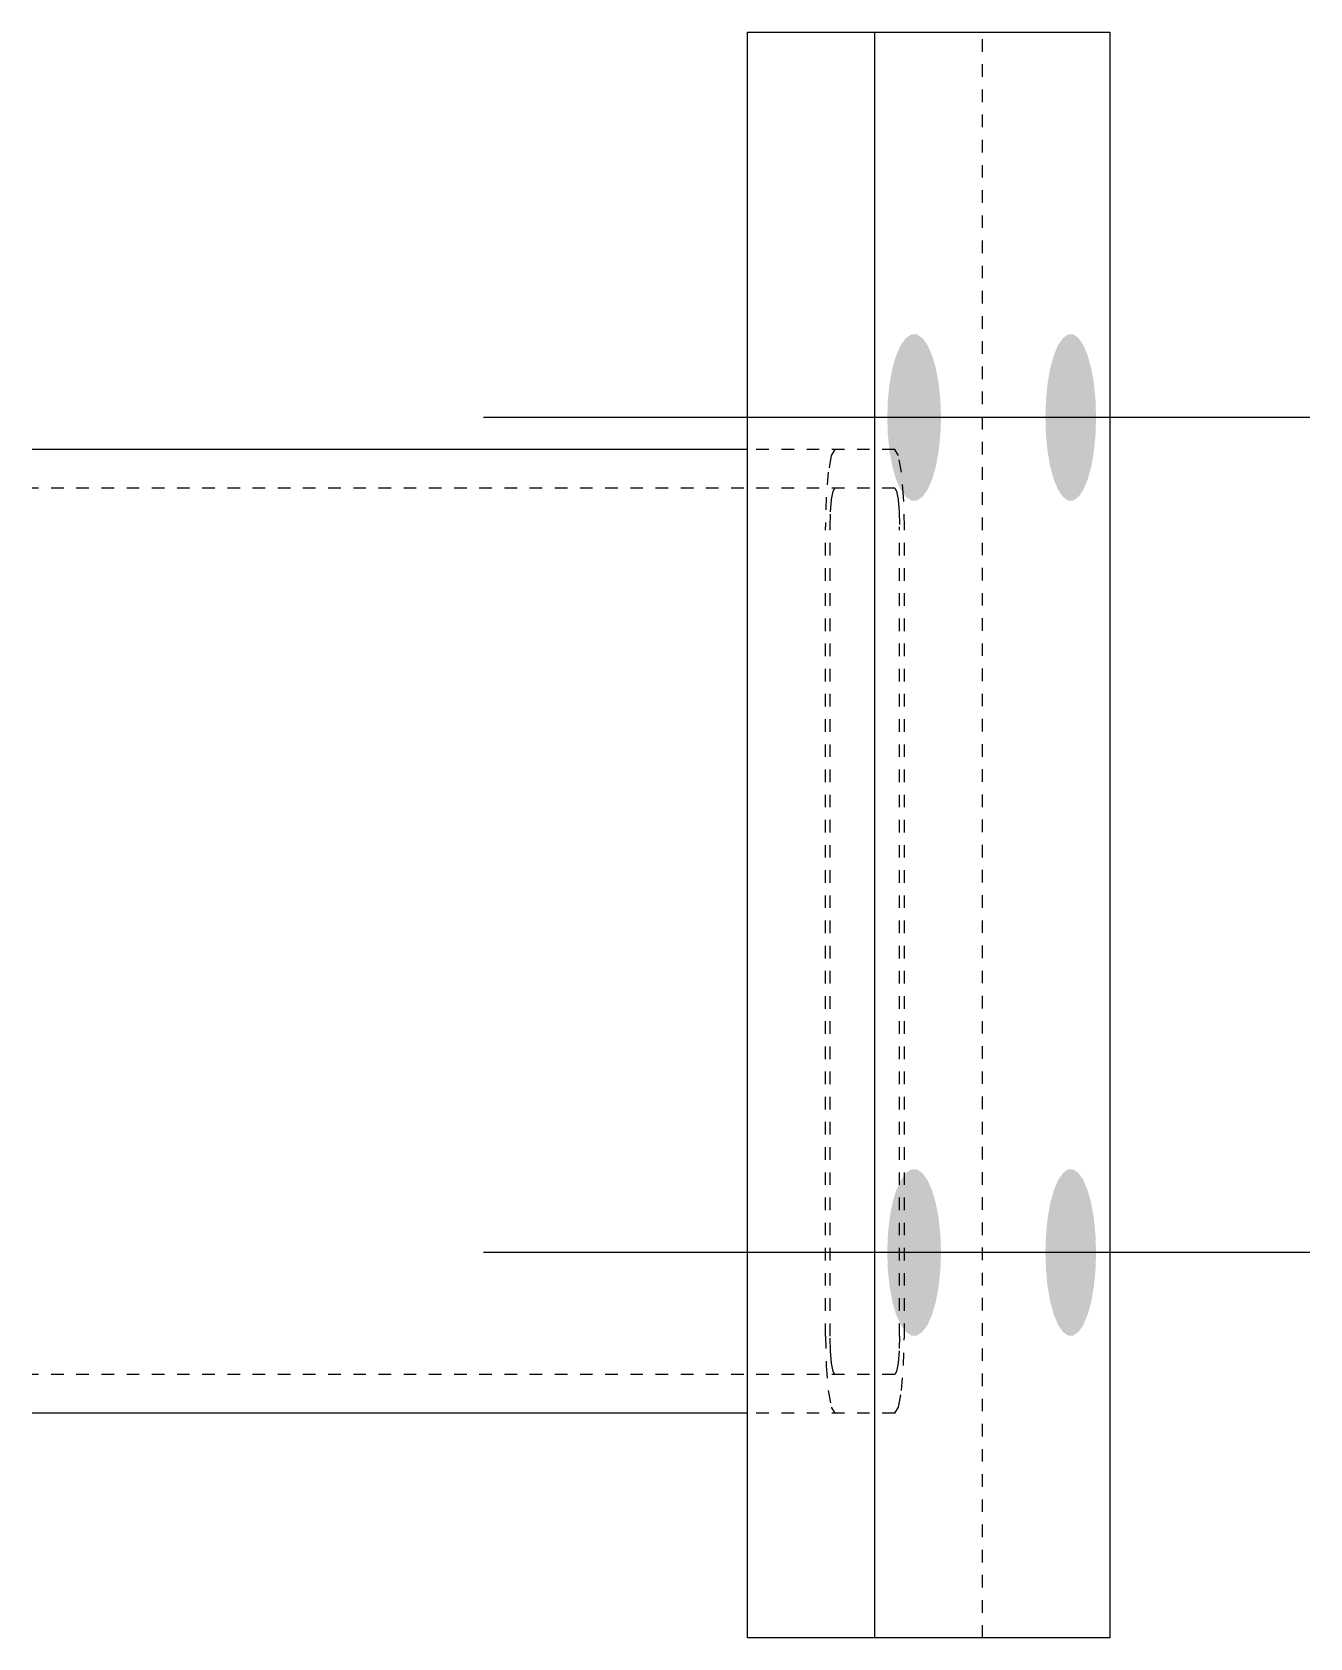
# Model space of a CAD drawing. Header units: millimetres. Extents: x 3 to 26720, y 5 to 888.
# Drawn here: x 17669.2 to 17868.1, y 7.2 to 257.2 of the extents above; entities that cross this region are included whole.
import ezdxf

# ---------------------------------------------------------------- set-up
doc = ezdxf.new("R2010")
doc.units = ezdxf.units.MM
doc.linetypes.add('DXK_LINE_DOT2', pattern=[3.9198, 1.9599, -1.9599])
doc.layers.add('STÅL', color=7, linetype='Continuous')

msp = doc.modelspace()

# ---------------------------------------------------------------- hatches: boundary and pattern name
at = {"layer": 'STÅL', "linetype": 'Continuous'}
for points in [[(17802.29, 197.2), (17802.38, 199.9), (17802.65, 202.49), (17803.08, 204.84), (17803.67, 206.86), (17804.38, 208.46), (17805.18, 209.56), (17806.03, 210.13), (17806.91, 210.13), (17807.76, 209.56), (17808.56, 208.46), (17809.27, 206.86), (17809.86, 204.84), (17810.29, 202.49), (17810.56, 199.9), (17810.66, 197.2), (17810.56, 194.5), (17810.29, 191.91), (17809.86, 189.56), (17809.27, 187.54), (17808.56, 185.94), (17807.76, 184.84), (17806.91, 184.27), (17806.03, 184.27), (17805.18, 184.84), (17804.38, 185.94), (17803.67, 187.54), (17803.08, 189.56), (17802.65, 191.91), (17802.38, 194.5)], [(17826.9, 197.2), (17826.99, 199.9), (17827.24, 202.49), (17827.65, 204.84), (17828.21, 206.86), (17828.87, 208.46), (17829.63, 209.56), (17830.43, 210.13), (17831.26, 210.13), (17832.06, 209.56), (17832.82, 208.46), (17833.48, 206.86), (17834.04, 204.84), (17834.45, 202.49), (17834.7, 199.9), (17834.79, 197.2), (17834.7, 194.5), (17834.45, 191.91), (17834.04, 189.56), (17833.48, 187.54), (17832.82, 185.94), (17832.06, 184.84), (17831.26, 184.27), (17830.43, 184.27), (17829.63, 184.84), (17828.87, 185.94), (17828.21, 187.54), (17827.65, 189.56), (17827.24, 191.91), (17826.99, 194.5)], [(17802.29, 67.2), (17802.38, 69.9), (17802.65, 72.49), (17803.08, 74.84), (17803.67, 76.86), (17804.38, 78.46), (17805.18, 79.56), (17806.03, 80.13), (17806.91, 80.13), (17807.76, 79.56), (17808.56, 78.46), (17809.27, 76.86), (17809.86, 74.84), (17810.29, 72.49), (17810.56, 69.9), (17810.66, 67.2), (17810.56, 64.5), (17810.29, 61.91), (17809.86, 59.56), (17809.27, 57.54), (17808.56, 55.94), (17807.76, 54.84), (17806.91, 54.27), (17806.03, 54.27), (17805.18, 54.84), (17804.38, 55.94), (17803.67, 57.54), (17803.08, 59.56), (17802.65, 61.91), (17802.38, 64.5)], [(17826.9, 67.2), (17826.99, 69.9), (17827.24, 72.49), (17827.65, 74.84), (17828.21, 76.86), (17828.87, 78.46), (17829.63, 79.56), (17830.43, 80.13), (17831.26, 80.13), (17832.06, 79.56), (17832.82, 78.46), (17833.48, 76.86), (17834.04, 74.84), (17834.45, 72.49), (17834.7, 69.9), (17834.79, 67.2), (17834.7, 64.5), (17834.45, 61.91), (17834.04, 59.56), (17833.48, 57.54), (17832.82, 55.94), (17832.06, 54.84), (17831.26, 54.27), (17830.43, 54.27), (17829.63, 54.84), (17828.87, 55.94), (17828.21, 57.54), (17827.65, 59.56), (17827.24, 61.91), (17826.99, 64.5)]]:
    msp.add_hatch(color=96, dxfattribs=at).paths.add_polyline_path(points)

# ---------------------------------------------------------------- linework, layer by layer
at = {"layer": 'STÅL', "color": 2, "linetype": 'Continuous'}
for p, q in [((17780.53, 7.2), (17780.53, 257.2)), ((17780.53, 257.2), (17836.94, 257.2)), ((17800.38, 7.2), (17800.38, 257.2)), ((17836.94, 257.2), (17836.94, 7.2)), ((17780.53, 192.2), (17669.2, 192.2)), ((17780.53, 42.2), (17669.2, 42.2)), ((17836.94, 7.2), (17780.53, 7.2))]:
    msp.add_line(p, q, dxfattribs=at)
at = {"layer": 'STÅL', "color": 7, "linetype": 'DXK_LINE_DOT2'}
for p, q in [((17817.09, 7.2), (17817.09, 257.2)), ((17803.47, 192.2), (17780.53, 192.2)), ((17793.58, 191.29), (17793.1, 188.69)), ((17794.14, 192.2), (17793.58, 191.29)), ((17804.04, 191.29), (17803.47, 192.2)), ((17804.51, 188.69), (17804.04, 191.29)), ((17793.1, 188.69), (17792.78, 184.79)), ((17804.83, 184.79), (17804.51, 188.69)), ((17803.47, 186.2), (17669.2, 186.2)), ((17793.62, 184.44), (17793.86, 185.74)), ((17793.86, 185.74), (17794.14, 186.2)), ((17803.47, 186.2), (17803.75, 185.74)), ((17803.75, 185.74), (17803.99, 184.44)), ((17792.78, 184.79), (17792.67, 180.2)), ((17793.46, 182.5), (17793.62, 184.44)), ((17803.99, 184.44), (17804.15, 182.5)), ((17804.95, 180.2), (17804.83, 184.79)), ((17792.67, 54.2), (17792.67, 180.2)), ((17793.4, 180.2), (17793.46, 182.5)), ((17793.4, 54.2), (17793.4, 180.2)), ((17804.15, 182.5), (17804.21, 180.2)), ((17804.21, 54.2), (17804.21, 180.2)), ((17804.95, 54.2), (17804.95, 180.2)), ((17792.67, 54.2), (17792.78, 49.61)), ((17793.46, 51.9), (17793.4, 54.2)), ((17804.21, 54.2), (17804.15, 51.9)), ((17804.83, 49.61), (17804.95, 54.2)), ((17793.62, 49.96), (17793.46, 51.9)), ((17804.15, 51.9), (17803.99, 49.96)), ((17803.47, 48.2), (17669.2, 48.2)), ((17792.78, 49.61), (17793.1, 45.71)), ((17793.86, 48.66), (17793.62, 49.96)), ((17794.14, 48.2), (17793.86, 48.66)), ((17803.75, 48.66), (17803.47, 48.2)), ((17803.99, 49.96), (17803.75, 48.66)), ((17804.51, 45.71), (17804.83, 49.61)), ((17793.1, 45.71), (17793.58, 43.11)), ((17804.04, 43.11), (17804.51, 45.71)), ((17793.58, 43.11), (17794.14, 42.2)), ((17803.47, 42.2), (17804.04, 43.11)), ((17803.47, 42.2), (17780.53, 42.2))]:
    msp.add_line(p, q, dxfattribs=at)
at = {"layer": 'STÅL', "color": 96, "linetype": 'Continuous'}
for p, q in [((17843.69, 197.2), (17739.47, 197.2)), ((17868.07, 197.2), (17763.85, 197.2)), ((17843.69, 67.2), (17739.47, 67.2)), ((17868.07, 67.2), (17763.85, 67.2))]:
    msp.add_line(p, q, dxfattribs=at)

doc.saveas('drawing.dxf')
